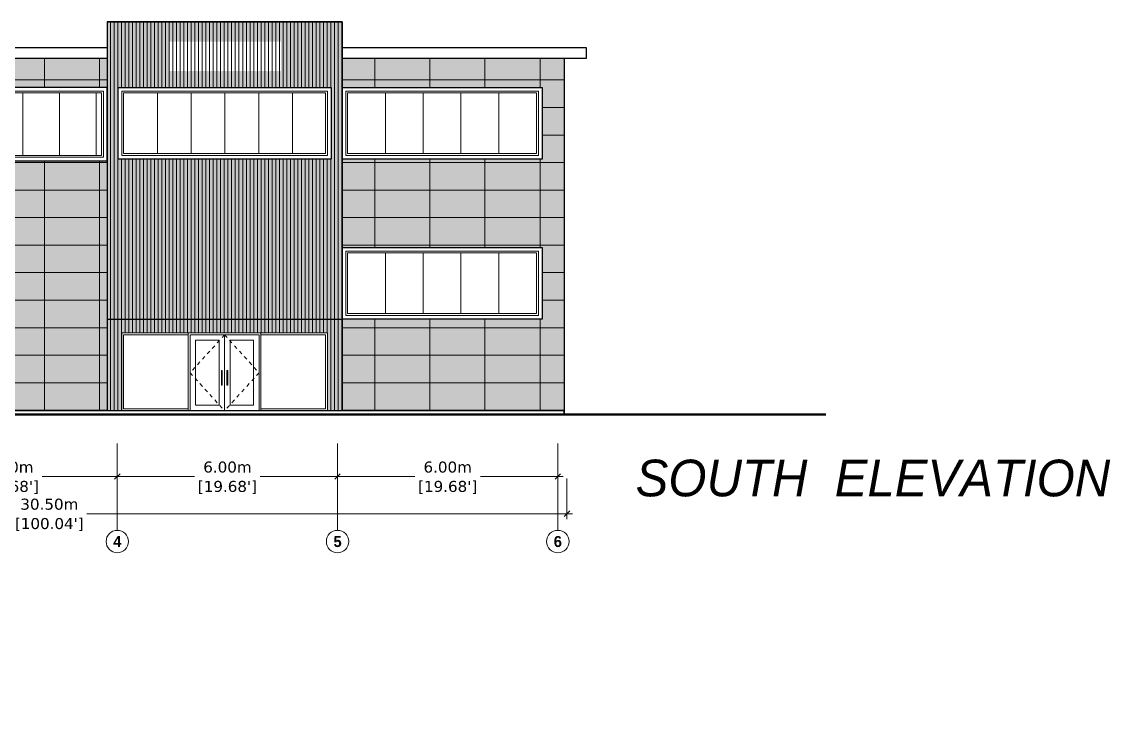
# Model space of a CAD drawing. Header units: metres. Extents: x 587 to 1372, y 780 to 1385.
# Drawn here: x 1250.38 to 1280.03, y 829.55 to 848.34 of the extents above; entities that cross this region are included whole.
import ezdxf
from ezdxf.enums import TextEntityAlignment as Align

# ---------------------------------------------------------------- set-up
doc = ezdxf.new("R2010")
doc.units = ezdxf.units.M
doc.linetypes.add('DASHED', pattern=[0.75, 0.5, -0.25])
doc.layers.get('DEFPOINTS').update_dxf_attribs({"lineweight": 5})
for name, color, linetype, lineweight in [('E-0 ELEVATION_SECTION', 2, 'Continuous', 50), ('E-1 ELEVATION', 162, 'Continuous', 25), ('E-2 ELEVATION', 140, 'Continuous', 15), ('E-4 ELEVATION', 8, 'Continuous', 5), ('E-5 ELEVATION DASHED', 111, 'DASHED', 5), ('ST-GRID DIMS', 7, 'Continuous', 5), ('ST-GRID SYMBOLS', 202, 'Continuous', 5)]:
    doc.layers.add(name, color=color, linetype=linetype, lineweight=lineweight)
doc.layers.add('SP_BUILDINGS_NEW_HATCH', color=9, linetype='Continuous', lineweight=13, true_color=0x808080, transparency=0.5)
doc.styles.add('.LEVEL TEXT', font='GOTHICI.TTF', dxfattribs={"height": 0.3})
doc.styles.add('mg-arial-anno in S dims', font='verdana.ttf', dxfattribs={"height": 0.3})
doc.styles.add('STRUCTURE TEXT', font='GOTHICB.TTF', dxfattribs={"height": 0.125})
doc.dimstyles.new('MGC Dims SMALL', dxfattribs={"dimtxt": 0.3, "dimasz": 0.15, "dimexe": 0.15, "dimexo": 0.15, "dimgap": 0, "dimtad": 0, "dimzin": 0, "dimdsep": 46, "dimtxsty": 'mg-arial-anno in S dims', "dimblk": 'OBLIQUE', "dimcen": 0.15, "dimdle": 0.15, "dimclrd": 256, "dimclre": 256, "dimclrt": 256, "dimadec": 0, "dimazin": 0, "dimtfac": 1, "dimtofl": 0, "dimtmove": 2, "dimatfit": 2, "dimldrblk": 'OPEN90', "dimfxl": 1, "dimtolj": 1, "dimtzin": 0, "dimlwd": -1, "dimlwe": -1, "dimarcsym": 0})
pattern_1 = [(90, (0, 0), (-0.1, 6e-18), [])]

# ---------------------------------------------------------------- blocks, each defined once
blk = doc.blocks.new('_Oblique')
at = {"color": 0, "linetype": 'ByBlock', "lineweight": -2}
blk.add_line((-0.5, -0.5), (0.5, 0.5), dxfattribs=at)
blk = doc.blocks.new('*D185')
at = {"layer": 'DEFPOINTS', "color": 0, "transparency": 16777216}
for p in [(1252.985, 836.997), (1258.985, 836.997), (1252.985, 835.945)]:
    blk.add_point(p, dxfattribs=at)
at = {"layer": 'ST-GRID DIMS', "transparency": 16777216}
for p, q in [((1252.985, 836.847), (1252.985, 835.795)), ((1258.985, 836.847), (1258.985, 835.795)), ((1252.835, 835.945), (1255.091, 835.945)), ((1259.135, 835.945), (1256.879, 835.945))]:
    blk.add_line(p, q, dxfattribs=at)
at = {"layer": 'ST-GRID DIMS', "transparency": 16777216, "xscale": 0.15, "yscale": 0.15, "zscale": 0.15, "rotation": 180}
blk.add_blockref('_Oblique', (1252.985, 835.945), dxfattribs=at)
at = {"layer": 'ST-GRID DIMS', "transparency": 16777216, "xscale": 0.15, "yscale": 0.15, "zscale": 0.15}
blk.add_blockref('_Oblique', (1258.985, 835.945), dxfattribs=at)
at = {"layer": 'ST-GRID DIMS', "transparency": 16777216, "char_height": 0.3, "attachment_point": 5, "style": 'mg-arial-anno in S dims'}
for s, insert in [('\\A1;6.00m', (1255.985, 836.201)), ("\\A1;[19.68']", (1255.985, 835.649))]:
    blk.add_mtext(s, dxfattribs=dict(at, insert=insert))
blk = doc.blocks.new('_Open90')
at = {"color": 0, "linetype": 'ByBlock', "lineweight": -2}
for p, q in [((0, 0), (-1, 0)), ((-0.5, 0.5), (0, 0)), ((0, 0), (-0.5, -0.5))]:
    blk.add_line(p, q, dxfattribs=at)
blk = doc.blocks.new('*D186')
at = {"layer": 'DEFPOINTS', "color": 0, "transparency": 16777216}
for p in [(1246.985, 836.997), (1252.985, 836.997), (1246.985, 835.945)]:
    blk.add_point(p, dxfattribs=at)
at = {"layer": 'ST-GRID DIMS', "transparency": 16777216}
for p, q in [((1246.985, 836.847), (1246.985, 835.795)), ((1252.985, 836.847), (1252.985, 835.795)), ((1246.835, 835.945), (1249.148, 835.945)), ((1253.135, 835.945), (1250.937, 835.945))]:
    blk.add_line(p, q, dxfattribs=at)
at = {"layer": 'ST-GRID DIMS', "transparency": 16777216, "xscale": 0.15, "yscale": 0.15, "zscale": 0.15, "rotation": 180}
blk.add_blockref('_Oblique', (1246.985, 835.945), dxfattribs=at)
at = {"layer": 'ST-GRID DIMS', "transparency": 16777216, "xscale": 0.15, "yscale": 0.15, "zscale": 0.15}
blk.add_blockref('_Oblique', (1252.985, 835.945), dxfattribs=at)
at = {"layer": 'ST-GRID DIMS', "transparency": 16777216, "char_height": 0.3, "attachment_point": 5, "style": 'mg-arial-anno in S dims'}
for s, insert in [('\\A1;6.00m', (1250.043, 836.201)), ("\\A1;[19.68']", (1250.043, 835.649))]:
    blk.add_mtext(s, dxfattribs=dict(at, insert=insert))
blk = doc.blocks.new('*D188')
at = {"layer": 'DEFPOINTS', "color": 0, "transparency": 16777216}
for p in [(1234.735, 836.038), (1265.235, 836.038), (1234.735, 834.933)]:
    blk.add_point(p, dxfattribs=at)
at = {"layer": 'ST-GRID DIMS', "transparency": 16777216}
for p, q in [((1234.735, 835.888), (1234.735, 834.783)), ((1265.235, 835.888), (1265.235, 834.783)), ((1234.585, 834.933), (1250.107, 834.933)), ((1265.385, 834.933), (1252.158, 834.933))]:
    blk.add_line(p, q, dxfattribs=at)
at = {"layer": 'ST-GRID DIMS', "transparency": 16777216, "xscale": 0.15, "yscale": 0.15, "zscale": 0.15, "rotation": 180}
blk.add_blockref('_Oblique', (1234.735, 834.933), dxfattribs=at)
at = {"layer": 'ST-GRID DIMS', "transparency": 16777216, "xscale": 0.15, "yscale": 0.15, "zscale": 0.15}
blk.add_blockref('_Oblique', (1265.235, 834.933), dxfattribs=at)
at = {"layer": 'ST-GRID DIMS', "transparency": 16777216, "char_height": 0.3, "attachment_point": 5, "style": 'mg-arial-anno in S dims'}
for s, insert in [('\\A1;30.50m', (1251.133, 835.189)), ("\\A1;[100.04']", (1251.133, 834.637))]:
    blk.add_mtext(s, dxfattribs=dict(at, insert=insert))
blk = doc.blocks.new('*U183')
at = {"ltscale": 0.05}
blk.add_line((0, 12), (0, 99.6), dxfattribs=at)
blk.add_circle((0, 0), 12, dxfattribs=at)
at = {"ltscale": 0.05, "style": 'STRUCTURE TEXT'}
blk.add_attdef('GRID_NO', text='', height=15, dxfattribs=at).set_placement((0, 0), align=Align.MIDDLE)
blk = doc.blocks.new('*D192')
at = {"layer": 'DEFPOINTS', "color": 0, "transparency": 16777216}
for p in [(1258.985, 836.997), (1264.985, 836.997), (1258.985, 835.945)]:
    blk.add_point(p, dxfattribs=at)
at = {"layer": 'ST-GRID DIMS', "transparency": 16777216}
for p, q in [((1258.985, 836.847), (1258.985, 835.795)), ((1264.985, 836.847), (1264.985, 835.795)), ((1258.835, 835.945), (1261.091, 835.945)), ((1265.135, 835.945), (1262.879, 835.945))]:
    blk.add_line(p, q, dxfattribs=at)
at = {"layer": 'ST-GRID DIMS', "transparency": 16777216, "xscale": 0.15, "yscale": 0.15, "zscale": 0.15, "rotation": 180}
blk.add_blockref('_Oblique', (1258.985, 835.945), dxfattribs=at)
at = {"layer": 'ST-GRID DIMS', "transparency": 16777216, "xscale": 0.15, "yscale": 0.15, "zscale": 0.15}
blk.add_blockref('_Oblique', (1264.985, 835.945), dxfattribs=at)
at = {"layer": 'ST-GRID DIMS', "transparency": 16777216, "char_height": 0.3, "attachment_point": 5, "style": 'mg-arial-anno in S dims'}
for s, insert in [('\\A1;6.00m', (1261.985, 836.201)), ("\\A1;[19.68']", (1261.985, 835.649))]:
    blk.add_mtext(s, dxfattribs=dict(at, insert=insert))

msp = doc.modelspace()

# ---------------------------------------------------------------- hatches: boundary and pattern name
at = {"layer": 'SP_BUILDINGS_NEW_HATCH', "transparency": 33554559}
h = msp.add_hatch(dxfattribs=at)
h.set_pattern_fill('_USER', color=256, scale=0.1, angle=90, pattern_type=0)
h.set_pattern_definition(pattern_1)
h.paths.add_polyline_path([(1259.107, 848.337), (1252.707, 848.337), (1252.707, 840.237), (1259.107, 840.237), (1259.107, 842.187)])
h.paths.add_polyline_path([(1253.007, 844.597), (1253.007, 846.547), (1258.807, 846.547), (1258.807, 844.597)], flags=16)
h.paths.add_polyline_path([(1253.107, 844.697), (1253.107, 846.447), (1258.707, 846.447), (1258.707, 844.697)], flags=0)
h.paths.add_polyline_path([(1253.157, 844.747), (1253.157, 846.397), (1258.657, 846.397), (1258.657, 844.747)], flags=0)
at = {"layer": 'SP_BUILDINGS_NEW_HATCH', "true_color": 0xf5260a, "transparency": 33554559}
h = msp.add_hatch(color=20, dxfattribs=at)
h.dxf.hatch_style = 1
h.paths.add_polyline_path([(1259.107, 848.337), (1252.707, 848.337), (1252.707, 840.237), (1259.107, 840.237)])
h.paths.add_polyline_path([(1253.007, 844.597), (1253.007, 846.547), (1258.807, 846.547), (1258.807, 844.597)], flags=16)
h.paths.add_polyline_path([(1253.107, 844.697), (1253.107, 846.447), (1258.707, 846.447), (1258.707, 844.697)], flags=0)
h.paths.add_polyline_path([(1253.157, 844.747), (1253.157, 846.397), (1258.657, 846.397), (1258.657, 844.747)], flags=0)
h.paths.add_polyline_path([(1254.382, 846.998), (1254.382, 847.794), (1257.448, 847.794), (1257.448, 846.998)], flags=16)
at = {"layer": 'SP_BUILDINGS_NEW_HATCH', "transparency": 33554559}
h = msp.add_hatch(color=256, dxfattribs=at)
h.dxf.hatch_style = 1
h.paths.add_polyline_path([(1252.707, 840.237), (1252.707, 844.547), (1235.258, 844.547), (1235.258, 846.547), (1252.707, 846.547), (1252.707, 847.337), (1234.657, 847.337), (1234.657, 837.737), (1252.707, 837.737)])
h.paths.add_polyline_path([(1265.157, 847.337), (1259.107, 847.337), (1259.107, 846.547), (1264.557, 846.547), (1264.557, 844.597), (1259.107, 844.597), (1259.107, 842.187), (1264.557, 842.187), (1264.557, 840.237), (1259.107, 840.237), (1259.107, 837.737), (1265.157, 837.737)])
h.paths.add_polyline_path([(1268.96, 826.705), (1255.557, 826.705), (1255.557, 825.715), (1268.36, 825.715), (1268.36, 823.815), (1255.557, 823.815), (1255.557, 821.605), (1259.357, 821.605), (1259.357, 817.005), (1260.057, 817.005), (1260.057, 821.605), (1263.857, 821.605), (1263.857, 817.005), (1264.56, 817.005), (1264.56, 821.605), (1268.36, 821.605), (1268.36, 817.005), (1268.96, 817.005)])
h.paths.add_polyline_path([(1250.36, 823.807), (1233.06, 823.815), (1233.06, 825.715), (1250.36, 825.707), (1250.36, 826.705), (1232.46, 826.705), (1232.46, 818.215), (1233.06, 818.215), (1233.06, 821.605), (1236.86, 821.605), (1236.86, 818.205), (1233.06, 818.215), (1232.46, 818.215), (1232.46, 817.015), (1235.902, 817.015), (1250.36, 817.011), (1250.36, 818.205), (1246.56, 818.205), (1246.56, 821.605), (1250.36, 821.605)])
h.paths.add_polyline_path([(1245.86, 821.605), (1245.86, 818.205), (1242.06, 818.205), (1242.06, 821.605)], flags=16)
h.paths.add_polyline_path([(1245.46, 821.205), (1245.46, 818.205), (1242.46, 818.205), (1242.46, 821.205)], flags=0)
h.paths.add_polyline_path([(1245.41, 821.155), (1245.41, 818.205), (1242.51, 818.205), (1242.51, 821.155)], flags=0)
h.paths.add_polyline_path([(1245.26, 819.835), (1245.06, 819.835, 0.414214), (1245.01, 819.785, 0.480779), (1245.06, 819.725), (1245.26, 819.725, 0.414214), (1245.31, 819.775, 0.480779)], flags=0)
h.paths.add_polyline_path([(1245.32, 819.785), (1245.32, 819.775, -0.414214), (1245.26, 819.715), (1245.06, 819.715, -0.414214), (1245, 819.775), (1245, 819.785, -0.414214), (1245.06, 819.845), (1245.26, 819.845, -0.414214)], flags=0)
h.paths.add_polyline_path([(1244.06, 819.835), (1243.86, 819.835, 0.414214), (1243.81, 819.785, 0.480779), (1243.86, 819.725), (1244.06, 819.725, 0.414214), (1244.11, 819.775, 0.480779)], flags=0)
h.paths.add_polyline_path([(1244.12, 819.785), (1244.12, 819.775, -0.414214), (1244.06, 819.715), (1243.86, 819.715, -0.414214), (1243.8, 819.775), (1243.8, 819.785, -0.414214), (1243.86, 819.845), (1244.06, 819.845, -0.414214)], flags=0)
h.paths.add_polyline_path([(1242.86, 819.835), (1242.66, 819.835, 0.414214), (1242.61, 819.785, 0.480779), (1242.66, 819.725), (1242.86, 819.725, 0.414214), (1242.91, 819.775, 0.480779)], flags=0)
h.paths.add_polyline_path([(1242.92, 819.785), (1242.92, 819.775, -0.414214), (1242.86, 819.715), (1242.66, 819.715, -0.414214), (1242.6, 819.775), (1242.6, 819.785, -0.414214), (1242.66, 819.845), (1242.86, 819.845, -0.414214)], flags=0)
h.paths.add_polyline_path([(1241.36, 821.605), (1241.36, 818.205), (1237.56, 818.205), (1237.56, 821.605)], flags=16)
h.paths.add_polyline_path([(1240.96, 821.205), (1240.96, 818.205), (1237.96, 818.205), (1237.96, 821.205)], flags=0)
h.paths.add_polyline_path([(1240.91, 821.155), (1240.91, 818.205), (1238.01, 818.205), (1238.01, 821.155)], flags=0)
h.paths.add_polyline_path([(1240.76, 819.835), (1240.56, 819.835, 0.414214), (1240.51, 819.785, 0.480779), (1240.56, 819.725), (1240.76, 819.725, 0.414214), (1240.81, 819.775, 0.480779)], flags=0)
h.paths.add_polyline_path([(1240.82, 819.785), (1240.82, 819.775, -0.414214), (1240.76, 819.715), (1240.56, 819.715, -0.414214), (1240.5, 819.775), (1240.5, 819.785, -0.414214), (1240.56, 819.845), (1240.76, 819.845, -0.414214)], flags=0)
h.paths.add_polyline_path([(1239.56, 819.835), (1239.36, 819.835, 0.414214), (1239.31, 819.785, 0.480779), (1239.36, 819.725), (1239.56, 819.725, 0.414214), (1239.61, 819.775, 0.480779)], flags=0)
h.paths.add_polyline_path([(1239.62, 819.785), (1239.62, 819.775, -0.414214), (1239.56, 819.715), (1239.36, 819.715, -0.414214), (1239.3, 819.775), (1239.3, 819.785, -0.414214), (1239.36, 819.845), (1239.56, 819.845, -0.414214)], flags=0)
h.paths.add_polyline_path([(1238.36, 819.835), (1238.16, 819.835, 0.414214), (1238.11, 819.785, 0.480779), (1238.16, 819.725), (1238.36, 819.725, 0.414214), (1238.41, 819.775, 0.480779)], flags=0)
h.paths.add_polyline_path([(1238.42, 819.785), (1238.42, 819.775, -0.414214), (1238.36, 819.715), (1238.16, 819.715, -0.414214), (1238.1, 819.775), (1238.1, 819.785, -0.414214), (1238.16, 819.845), (1238.36, 819.845, -0.414214)], flags=0)
h = msp.add_hatch(dxfattribs=at)
h.set_pattern_fill('_USER', color=256, scale=1.5, angle=90, pattern_type=0)
h.set_pattern_definition([(90, (0, 0), (-1.5, 9e-17), [])])
h.paths.add_polyline_path([(1265.157, 847.337), (1259.107, 847.337), (1259.107, 846.547), (1264.557, 846.547), (1264.557, 844.597), (1259.107, 844.597), (1259.107, 842.187), (1264.557, 842.187), (1264.557, 840.237), (1259.107, 840.237), (1259.107, 837.737), (1265.157, 837.737)])
h.paths.add_polyline_path([(1252.707, 840.237), (1252.707, 844.547), (1235.258, 844.547), (1235.258, 846.547), (1252.707, 846.547), (1252.707, 847.337), (1234.657, 847.337), (1234.657, 837.737), (1252.707, 837.737)])
h = msp.add_hatch(dxfattribs=at)
h.set_pattern_fill('_USER', color=256, scale=0.75, pattern_type=0)
h.set_pattern_definition([(0, (0, 0), (0, 0.75), [])])
h.paths.add_polyline_path([(1265.157, 847.337), (1259.107, 847.337), (1259.107, 846.547), (1264.557, 846.547), (1264.557, 844.597), (1259.107, 844.597), (1259.107, 842.187), (1264.557, 842.187), (1264.557, 840.237), (1259.107, 840.237), (1259.107, 837.737), (1265.157, 837.737)])
h.paths.add_polyline_path([(1252.707, 840.237), (1252.707, 844.547), (1235.258, 844.547), (1235.258, 846.547), (1252.707, 846.547), (1252.707, 847.337), (1234.657, 847.337), (1234.657, 837.737), (1252.707, 837.737)])
h = msp.add_hatch(dxfattribs=at)
h.set_pattern_fill('_USER', color=256, angle=90, pattern_type=0)
h.set_pattern_definition([(90, (1235.408, 844.6971), (-1, 6e-17), [])])
h.paths.add_polyline_path([(1252.557, 846.397), (1235.408, 846.397), (1235.408, 844.697), (1252.557, 844.697)])
h = msp.add_hatch(dxfattribs=at)
h.set_pattern_fill('_USER', color=256, scale=0.92, angle=90, pattern_type=0)
h.set_pattern_definition([(90, (1253.1565, 844.7471), (-0.92, 6e-17), [])])
h.paths.add_polyline_path([(1258.657, 846.397), (1253.157, 846.397), (1253.157, 844.747), (1258.657, 844.747)])
h = msp.add_hatch(dxfattribs=at)
h.set_pattern_fill('_USER', color=256, scale=1.03, angle=90, pattern_type=0)
h.set_pattern_definition([(90, (1259.2565, 844.7471), (-1.03, 6e-17), [])])
h.paths.add_polyline_path([(1264.407, 846.397), (1259.257, 846.397), (1259.257, 844.747), (1264.407, 844.747)])
h = msp.add_hatch(dxfattribs=at)
h.set_pattern_fill('_USER', color=256, scale=1.03, angle=90, pattern_type=0)
h.set_pattern_definition([(90, (1259.2565, 840.3873), (-1.03, 6e-17), [])])
h.paths.add_polyline_path([(1264.407, 842.037), (1259.257, 842.037), (1259.257, 840.387), (1264.407, 840.387)])
h = msp.add_hatch(dxfattribs=at)
h.set_pattern_fill('_USER', color=256, scale=0.1, angle=90, pattern_type=0)
h.set_pattern_definition(pattern_1)
h.paths.add_polyline_path([(1259.107, 840.237), (1252.707, 840.237), (1252.707, 837.737), (1253.107, 837.737), (1253.107, 839.857), (1254.917, 839.857), (1256.897, 839.857), (1258.707, 839.857), (1258.707, 837.737), (1259.107, 837.737)])
at = {"layer": 'SP_BUILDINGS_NEW_HATCH', "true_color": 0xf5260a, "transparency": 33554559}
h = msp.add_hatch(color=20, dxfattribs=at)
h.dxf.hatch_style = 1
h.paths.add_polyline_path([(1259.107, 840.237), (1252.707, 840.237), (1252.707, 837.737), (1253.107, 837.737), (1253.107, 839.857), (1254.917, 839.857), (1256.897, 839.857), (1258.707, 839.857), (1258.707, 837.737), (1259.107, 837.737)])

# ---------------------------------------------------------------- linework, layer by layer
at = {"layer": 'E-0 ELEVATION_SECTION'}
msp.add_line((1225.047, 837.637), (1272.283, 837.637), dxfattribs=at)
at = {"layer": 'E-1 ELEVATION'}
for p, q in [((1259.107, 848.337), (1259.107, 840.237)), ((1265.157, 847.337), (1265.157, 837.637)), ((1252.707, 840.237), (1252.707, 837.737)), ((1259.107, 840.237), (1259.107, 837.737))]:
    msp.add_line(p, q, dxfattribs=at)
for points in [[(1252.707, 848.337), (1259.107, 848.337), (1259.107, 848.337), (1252.707, 848.337), (1252.707, 840.237), (1259.107, 840.237), (1259.107, 847.337)], [(1252.707, 847.337), (1234.057, 847.337), (1234.057, 847.637), (1252.707, 847.637)], [(1259.107, 847.637), (1265.757, 847.637), (1265.757, 847.337), (1259.107, 847.337)], [(1265.157, 837.637), (1265.157, 837.737), (1234.657, 837.737)]]:
    msp.add_lwpolyline(points, dxfattribs=at)
for points in [[(1235.258, 844.547), (1252.707, 844.547), (1252.707, 846.547), (1235.258, 846.547)], [(1258.807, 844.597), (1253.007, 844.597), (1253.007, 846.547), (1258.807, 846.547)], [(1264.557, 844.597), (1259.107, 844.597), (1259.107, 846.547), (1264.557, 846.547)], [(1264.557, 840.237), (1259.107, 840.237), (1259.107, 842.187), (1264.557, 842.187)]]:
    msp.add_lwpolyline(points, close=True, dxfattribs=at)
at = {"layer": 'E-2 ELEVATION'}
for p, q in [((1254.917, 839.857), (1253.107, 839.857)), ((1253.107, 839.857), (1253.107, 837.737)), ((1256.897, 839.857), (1258.707, 839.857)), ((1258.707, 839.857), (1258.707, 837.737))]:
    msp.add_line(p, q, dxfattribs=at)
for points in [[(1252.607, 844.647), (1235.358, 844.647), (1235.358, 846.447), (1252.607, 846.447)], [(1252.557, 844.697), (1235.408, 844.697), (1235.408, 846.397), (1252.557, 846.397)], [(1258.707, 844.697), (1253.107, 844.697), (1253.107, 846.447), (1258.707, 846.447)], [(1258.657, 844.747), (1253.157, 844.747), (1253.157, 846.397), (1258.657, 846.397)], [(1264.457, 844.697), (1259.207, 844.697), (1259.207, 846.447), (1264.457, 846.447)], [(1264.407, 844.747), (1259.257, 844.747), (1259.257, 846.397), (1264.407, 846.397)], [(1264.457, 840.337), (1259.207, 840.337), (1259.207, 842.087), (1264.457, 842.087)], [(1264.407, 840.387), (1259.257, 840.387), (1259.257, 842.037), (1264.407, 842.037)], [(1254.917, 839.807), (1253.157, 839.807), (1253.157, 837.787), (1254.917, 837.787)], [(1256.897, 839.807), (1258.657, 839.807), (1258.657, 837.787), (1256.897, 837.787)], [(1255.842, 838.837), (1255.842, 838.437), (1255.822, 838.437), (1255.822, 838.837)], [(1255.972, 838.837), (1255.972, 838.437), (1255.992, 838.437), (1255.992, 838.837)]]:
    msp.add_lwpolyline(points, close=True, dxfattribs=at)
for points in [[(1254.917, 837.737), (1254.917, 839.857), (1256.897, 839.857), (1256.897, 837.737)], [(1255.907, 837.737), (1255.907, 839.807), (1254.967, 839.807), (1254.967, 837.737)], [(1255.907, 837.737), (1255.907, 839.807), (1256.847, 839.807), (1256.847, 837.737)]]:
    msp.add_lwpolyline(points, dxfattribs=at)
at = {"layer": 'E-4 ELEVATION'}
for points in [[(1255.117, 839.657), (1255.757, 839.657), (1255.757, 837.887), (1255.117, 837.887)], [(1256.697, 839.657), (1256.057, 839.657), (1256.057, 837.887), (1256.697, 837.887)]]:
    msp.add_lwpolyline(points, close=True, dxfattribs=at)
at = {"layer": 'E-5 ELEVATION DASHED', "ltscale": 0.1}
for p, q in [((1255.907, 839.807), (1254.967, 838.772)), ((1255.907, 839.807), (1256.847, 838.772)), ((1254.967, 838.772), (1255.907, 837.737)), ((1256.847, 838.772), (1255.907, 837.737))]:
    msp.add_line(p, q, dxfattribs=at)

# ---------------------------------------------------------------- block references
at = {"layer": 'ST-GRID SYMBOLS'}
ref = msp.add_blockref('*U183', (1252.985, 834.174), dxfattribs=dict(at, xscale=-0.0254, yscale=0.0254, zscale=0.0254))
ref.add_attrib('GRID_NO', '4', dxfattribs={"layer": '0', "ltscale": 0.05, "height": 0.3, "style": 'STRUCTURE TEXT'}).set_placement((1252.985, 834.174), align=Align.MIDDLE_CENTER)
ref = msp.add_blockref('*U183', (1258.985, 834.174), dxfattribs=dict(at, xscale=-0.0254, yscale=0.0254, zscale=0.0254))
ref.add_attrib('GRID_NO', '5', dxfattribs={"layer": '0', "ltscale": 0.05, "height": 0.3, "style": 'STRUCTURE TEXT'}).set_placement((1258.985, 834.174), align=Align.MIDDLE_CENTER)
ref = msp.add_blockref('*U183', (1264.985, 834.174), dxfattribs=dict(at, xscale=-0.0254, yscale=0.0254, zscale=0.0254))
ref.add_attrib('GRID_NO', '6', dxfattribs={"layer": '0', "ltscale": 0.05, "height": 0.3, "style": 'STRUCTURE TEXT'}).set_placement((1264.985, 834.174), align=Align.MIDDLE_CENTER)

# ---------------------------------------------------------------- texts
at = {"layer": 'E-1 ELEVATION', "style": '.LEVEL TEXT'}
msp.add_text('SOUTH  ELEVATION', height=1, dxfattribs=at).set_placement((1267.104, 835.405))

# ---------------------------------------------------------------- dimensions: what is measured, and where the dimension line sits
at = {"layer": 'ST-GRID DIMS'}
for base, p1, p2, picture, middle, dimtype in [((1246.985, 835.945), (1252.985, 836.997), (1246.985, 836.997), '*D186', (1250.043, 835.945), 160), ((1234.735, 834.933), (1265.235, 836.038), (1234.735, 836.038), '*D188', (1251.133, 834.933), 161)]:
    dim = msp.add_linear_dim(base=base, p1=p1, p2=p2, angle=180, dimstyle='MGC Dims SMALL', override={"dimgap": 0.1, "dimpost": 'm\\X'}, dxfattribs=at)
    dim.commit()
    dim.dimension.update_dxf_attribs({"geometry": picture, "text_midpoint": middle, "dimtype": dimtype})
for base, p1, p2, picture, middle in [((1252.985, 835.945), (1258.985, 836.997), (1252.985, 836.997), '*D185', (1255.985, 835.945)), ((1258.985, 835.945), (1264.985, 836.997), (1258.985, 836.997), '*D192', (1261.985, 835.945))]:
    dim = msp.add_linear_dim(base=base, p1=p1, p2=p2, angle=180, dimstyle='MGC Dims SMALL', override={"dimgap": 0.1, "dimpost": 'm\\X'}, dxfattribs=at)
    dim.commit()
    dim.dimension.update_dxf_attribs({"geometry": picture, "text_midpoint": middle})

doc.saveas('drawing.dxf')
